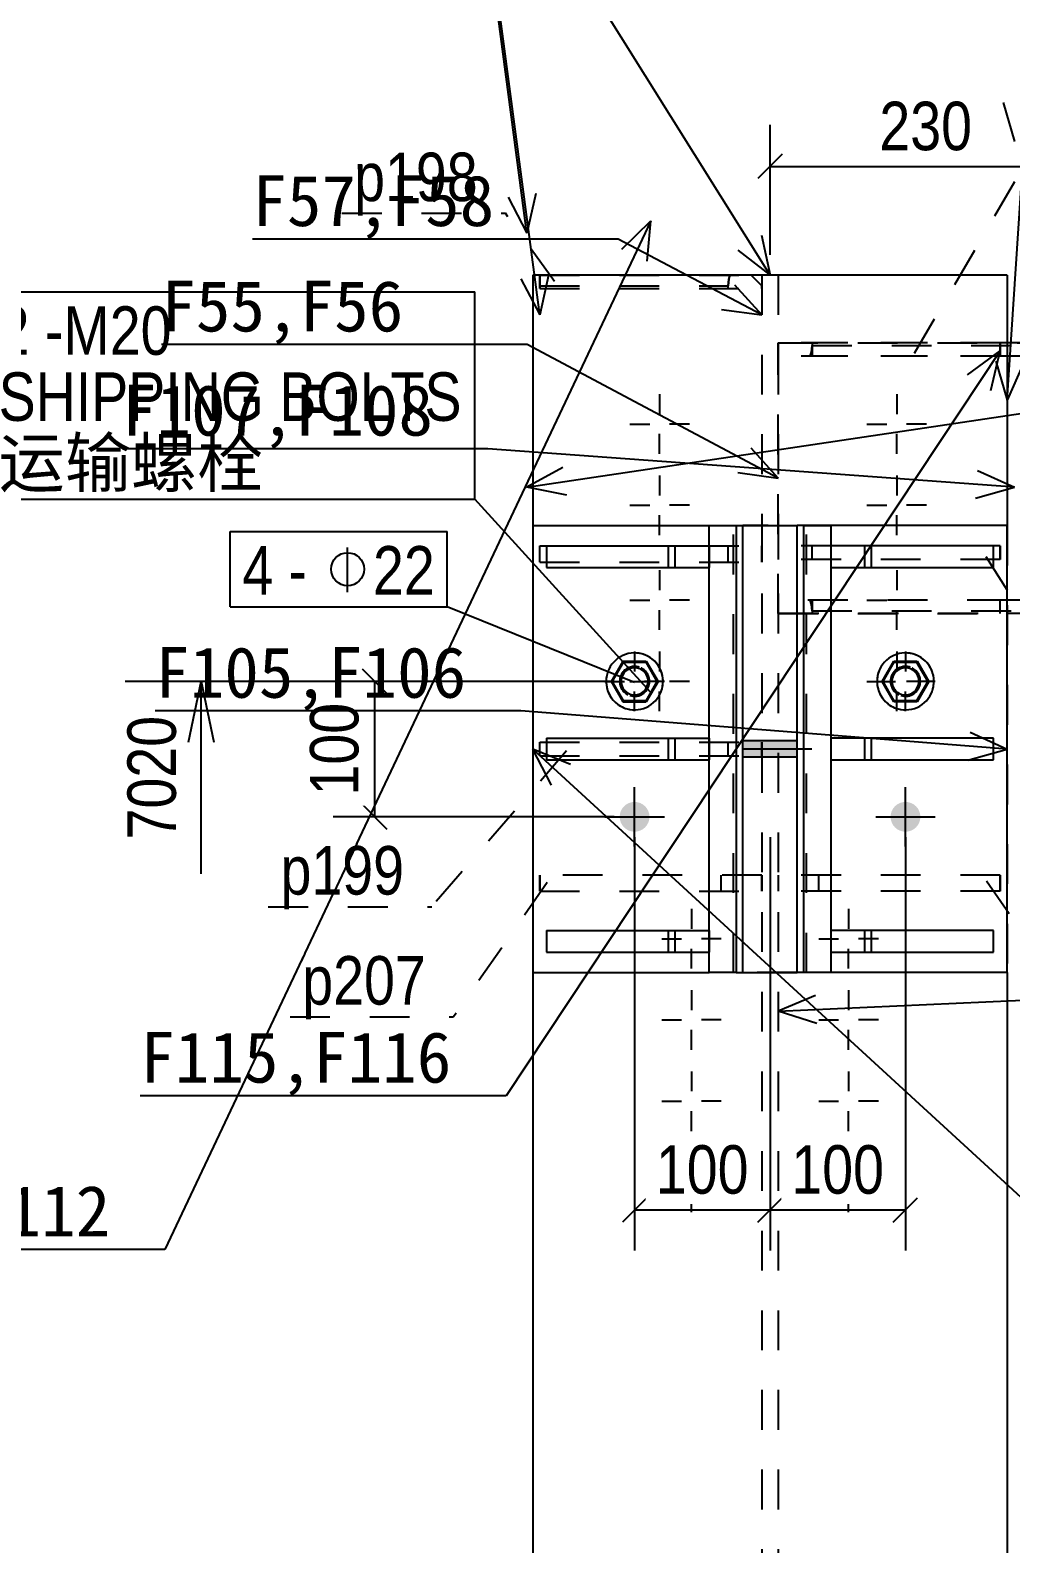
# Model space of a CAD drawing. Header units: millimetres. Extents: x -256 to 585, y -266 to 464.
# Drawn here: x -197.4 to -149.2, y 174.5 to 249 of the extents above; entities that cross this region are included whole.
import ezdxf

# ---------------------------------------------------------------- set-up
doc = ezdxf.new("R2010")
doc.units = ezdxf.units.MM
doc.linetypes.add('DXK_LINE_DOT2', pattern=[3.9198, 1.9599, -1.9599])
doc.layers.add('WELD_LABELS', color=5, linetype='Continuous')
doc.styles.add('Arial Narrow', font='ARIALN.TTF', dxfattribs={"height": 0.2})

# ---------------------------------------------------------------- blocks, each defined once
blk = doc.blocks.new('Part-252070812-4997 - 4836')
at = {"color": 7, "linetype": 'DXK_LINE_DOT2'}
for p, q in [((-149.371, 220.933), (-160.637, 220.933)), ((-160.637, 220.267), (-160.637, 220.933)), ((-160.637, 220.933), (-160.637, 220.267)), ((-159.003, 220.724), (-159.066, 220.933)), ((-158.97, 220.399), (-159.003, 220.724)), ((-158.97, 220.933), (-158.97, 220.267)), ((-149.704, 220.267), (-149.704, 220.933)), ((-149.704, 220.267), (-149.704, 220.933)), ((-160.637, 220.267), (-149.371, 220.267)), ((-158.97, 220.399), (-139.037, 220.4))]:
    blk.add_line(p, q, dxfattribs=at)
at = {"color": 2, "linetype": 'Continuous'}
for p, q in [((-139.037, 220.933), (-149.371, 220.933)), ((-148.037, 220.267), (-148.037, 220.933)), ((-139.037, 220.267), (-139.037, 220.933)), ((-139.037, 220.267), (-149.371, 220.267))]:
    blk.add_line(p, q, dxfattribs=at)
blk = doc.blocks.new('Bolt-252070812-4867 - 4836')
at = {"color": 3, "linetype": 'Continuous'}
for p, q in [((-157.17, 205.733), (-157.17, 204.756)), ((-158.637, 204.267), (-157.66, 204.267)), ((-155.704, 204.267), (-156.68, 204.267)), ((-157.17, 202.8), (-157.17, 203.777)), ((-157.17, 201.733), (-157.17, 200.756)), ((-158.637, 200.267), (-157.66, 200.267)), ((-157.17, 198.8), (-157.17, 199.777)), ((-155.704, 200.267), (-156.68, 200.267)), ((-157.17, 197.733), (-157.17, 196.756)), ((-158.637, 196.267), (-157.66, 196.267)), ((-155.704, 196.267), (-156.68, 196.267)), ((-157.17, 194.8), (-157.17, 195.777)), ((-157.17, 193.733), (-157.17, 192.756)), ((-158.637, 192.267), (-157.66, 192.267)), ((-155.704, 192.267), (-156.68, 192.267)), ((-157.17, 190.8), (-157.17, 191.777))]:
    blk.add_line(p, q, dxfattribs=at)
blk = doc.blocks.new('Bolt-252070812-4872 - 4836')
at = {"color": 3, "linetype": 'Continuous'}
for p, q in [((-164.904, 205.733), (-164.904, 204.756)), ((-166.37, 204.267), (-165.394, 204.267)), ((-163.437, 204.267), (-164.414, 204.267)), ((-164.904, 202.8), (-164.904, 203.777)), ((-164.904, 201.733), (-164.904, 200.756)), ((-166.37, 200.267), (-165.394, 200.267)), ((-164.904, 198.8), (-164.904, 199.777)), ((-163.437, 200.267), (-164.414, 200.267)), ((-164.904, 197.733), (-164.904, 196.756)), ((-166.37, 196.267), (-165.394, 196.267)), ((-163.437, 196.267), (-164.414, 196.267)), ((-164.904, 194.8), (-164.904, 195.777)), ((-164.904, 193.733), (-164.904, 192.756)), ((-166.37, 192.267), (-165.394, 192.267)), ((-163.437, 192.267), (-164.414, 192.267)), ((-164.904, 190.8), (-164.904, 191.777))]:
    blk.add_line(p, q, dxfattribs=at)
blk = doc.blocks.new('Bolt-252070812-5010 - 4836')
at = {"linetype": 'Continuous'}
blk.add_hatch(color=3, dxfattribs=at).paths.add_polyline_path([(-162.371, 214), (-162.371, 213.2), (-159.704, 213.2), (-159.704, 214)])
at = {"color": 3, "linetype": 'Continuous'}
for p, q in [((-159.704, 214), (-162.371, 214)), ((-158.987, 213.6), (-162.371, 213.6)), ((-159.704, 213.2), (-162.371, 213.2))]:
    blk.add_line(p, q, dxfattribs=at)
blk = doc.blocks.new('Bolt-252070812-4897 - 4836')
at = {"color": 3, "linetype": 'Continuous'}
for p, q in [((-166.471, 231.067), (-166.471, 230.09)), ((-167.937, 229.6), (-166.96, 229.6)), ((-165.004, 229.6), (-165.981, 229.6)), ((-166.471, 228.133), (-166.471, 229.11)), ((-166.471, 227.067), (-166.471, 226.09)), ((-167.937, 225.6), (-166.96, 225.6)), ((-166.471, 224.133), (-166.471, 225.11)), ((-165.004, 225.6), (-165.981, 225.6)), ((-166.471, 222.4), (-166.471, 221.423)), ((-167.937, 220.933), (-166.96, 220.933)), ((-165.004, 220.933), (-165.981, 220.933)), ((-166.471, 219.467), (-166.471, 220.443)), ((-166.471, 218.4), (-166.471, 217.423)), ((-167.937, 216.933), (-166.96, 216.933)), ((-165.004, 216.933), (-165.981, 216.933)), ((-166.471, 215.467), (-166.471, 216.443))]:
    blk.add_line(p, q, dxfattribs=at)
blk = doc.blocks.new('Bolt-252070812-4902 - 4836')
at = {"color": 3, "linetype": 'Continuous'}
for p, q in [((-154.804, 231.067), (-154.804, 230.09)), ((-156.27, 229.6), (-155.294, 229.6)), ((-153.337, 229.6), (-154.314, 229.6)), ((-154.804, 228.133), (-154.804, 229.11)), ((-154.804, 227.067), (-154.804, 226.09)), ((-156.27, 225.6), (-155.294, 225.6)), ((-154.804, 224.133), (-154.804, 225.11)), ((-153.337, 225.6), (-154.314, 225.6)), ((-154.804, 222.4), (-154.804, 221.423)), ((-156.27, 220.933), (-155.294, 220.933)), ((-153.337, 220.933), (-154.314, 220.933)), ((-154.804, 219.467), (-154.804, 220.443)), ((-154.804, 218.4), (-154.804, 217.423)), ((-156.27, 216.933), (-155.294, 216.933)), ((-153.337, 216.933), (-154.314, 216.933)), ((-154.804, 215.467), (-154.804, 216.443))]:
    blk.add_line(p, q, dxfattribs=at)
blk = doc.blocks.new('Part-252070812-4907 - 4836')
at = {"color": 7, "linetype": 'DXK_LINE_DOT2'}
for p, q in [((-149.704, 207.4), (-160.637, 207.4)), ((-160.637, 207.4), (-160.637, 206.6)), ((-160.637, 207.4), (-160.637, 206.6)), ((-158.637, 206.6), (-158.637, 207.4)), ((-158.637, 206.6), (-158.637, 207.4)), ((-149.704, 207.4), (-149.704, 206.6)), ((-149.704, 206.6), (-149.704, 207.4)), ((-149.704, 206.6), (-160.637, 206.6))]:
    blk.add_line(p, q, dxfattribs=at)
blk = doc.blocks.new('Part-252070812-4912 - 4836')
at = {"color": 7, "linetype": 'DXK_LINE_DOT2'}
for p, q in [((-172.371, 213.267), (-172.371, 213.933)), ((-172.371, 213.933), (-161.438, 213.933)), ((-172.371, 213.267), (-172.371, 213.933)), ((-163.104, 213.267), (-163.104, 213.933)), ((-163.104, 213.267), (-163.104, 213.933)), ((-161.438, 213.267), (-161.438, 213.933)), ((-161.438, 213.933), (-161.438, 213.267)), ((-172.371, 213.267), (-161.438, 213.267))]:
    blk.add_line(p, q, dxfattribs=at)
blk = doc.blocks.new('Part-252070812-4987 - 4836')
at = {"color": 7, "linetype": 'DXK_LINE_DOT2'}
for p, q in [((-172.371, 206.6), (-172.371, 207.4)), ((-161.437, 207.4), (-172.371, 207.4)), ((-172.371, 207.4), (-172.371, 206.6)), ((-163.438, 206.6), (-163.438, 207.4)), ((-163.437, 206.6), (-163.437, 207.4)), ((-161.438, 207.4), (-161.438, 206.6)), ((-161.437, 206.6), (-161.437, 207.4)), ((-172.371, 206.6), (-161.437, 206.6))]:
    blk.add_line(p, q, dxfattribs=at)
blk = doc.blocks.new('Part-252070812-4992 - 4836')
at = {"color": 7, "linetype": 'DXK_LINE_DOT2'}
for p, q in [((-172.371, 236.267), (-172.371, 236.933)), ((-172.371, 236.933), (-172.371, 236.933)), ((-172.371, 236.933), (-172.371, 236.267)), ((-172.371, 236.933), (-161.971, 236.933)), ((-163.072, 236.725), (-163.009, 236.933)), ((-163.009, 236.933), (-163.072, 236.725)), ((-161.971, 236.933), (-161.438, 236.4)), ((-172.371, 236.4), (-163.104, 236.4)), ((-172.371, 236.267), (-161.438, 236.267)), ((-163.104, 236.4), (-163.072, 236.725)), ((-163.072, 236.725), (-163.104, 236.4)), ((-163.104, 236.267), (-163.104, 236.4)), ((-163.104, 236.267), (-163.104, 236.4)), ((-161.438, 236.4), (-161.763, 236.725)), ((-161.438, 236.267), (-161.438, 236.4)), ((-161.438, 236.4), (-161.438, 236.4)), ((-161.438, 236.4), (-161.438, 236.267))]:
    blk.add_line(p, q, dxfattribs=at)
blk = doc.blocks.new('Part-252070812-5002 - 4836')
at = {"color": 7, "linetype": 'DXK_LINE_DOT2'}
for p, q in [((-149.704, 223.6), (-160.637, 223.6)), ((-160.637, 223.6), (-160.637, 222.933)), ((-160.637, 223.6), (-160.637, 222.933)), ((-158.97, 222.933), (-158.97, 223.6)), ((-158.97, 222.933), (-158.97, 223.6)), ((-149.704, 223.6), (-149.704, 222.933)), ((-149.704, 222.933), (-149.704, 223.6)), ((-149.704, 222.933), (-160.637, 222.933))]:
    blk.add_line(p, q, dxfattribs=at)
blk = doc.blocks.new('Part-252070812-5007 - 4836')
at = {"color": 7, "linetype": 'DXK_LINE_DOT2'}
for p, q in [((-160.637, 233.6), (-139.037, 233.6)), ((-160.637, 220.267), (-160.637, 233.6)), ((-139.037, 233.6), (-139.037, 232.933)), ((-139.037, 220.933), (-139.037, 220.267)), ((-139.037, 220.267), (-160.637, 220.267))]:
    blk.add_line(p, q, dxfattribs=at)
at = {"color": 2, "linetype": 'Continuous'}
blk.add_line((-139.037, 232.933), (-139.037, 220.933), dxfattribs=at)
blk = doc.blocks.new('Part-252070812-5017 - 4836')
at = {"color": 2, "linetype": 'Continuous'}
for p, q in [((-172.704, 224.6), (-172.704, 202.6)), ((-172.704, 224.6), (-164.037, 224.6)), ((-162.704, 224.6), (-162.371, 224.6)), ((-159.371, 224.6), (-159.704, 224.6)), ((-149.371, 224.6), (-158.037, 224.6)), ((-149.37, 202.6), (-149.371, 224.6)), ((-172.704, 202.6), (-164.037, 202.6)), ((-162.704, 202.6), (-162.371, 202.6)), ((-159.371, 202.6), (-159.704, 202.6)), ((-149.37, 202.6), (-158.037, 202.6))]:
    blk.add_line(p, q, dxfattribs=at)
at = {"color": 7, "linetype": 'DXK_LINE_DOT2'}
for p, q in [((-164.037, 224.6), (-162.704, 224.6)), ((-149.371, 224.6), (-162.371, 224.6)), ((-162.371, 224.6), (-159.704, 224.6)), ((-158.037, 224.6), (-159.371, 224.6)), ((-162.704, 202.6), (-164.037, 202.6)), ((-159.704, 202.6), (-162.371, 202.6)), ((-149.37, 202.6), (-159.371, 202.6)), ((-158.037, 202.6), (-159.371, 202.6))]:
    blk.add_line(p, q, dxfattribs=at)
blk = doc.blocks.new('Part-252070812-5008 - 4836')
at = {"color": 2, "linetype": 'Continuous'}
for p, q in [((-172.038, 214.133), (-164.037, 214.133)), ((-172.038, 214.133), (-172.038, 213.067)), ((-165.704, 213.067), (-165.704, 214.133)), ((-164.037, 214.133), (-164.037, 213.067)), ((-172.038, 213.067), (-164.037, 213.067))]:
    blk.add_line(p, q, dxfattribs=at)
at = {"color": 7, "linetype": 'DXK_LINE_DOT2'}
blk.add_line((-166.037, 213.067), (-166.037, 214.133), dxfattribs=at)
blk = doc.blocks.new('Part-252070812-5009 - 4836')
at = {"color": 2, "linetype": 'Continuous'}
for p, q in [((-150.037, 214.133), (-158.037, 214.133)), ((-158.037, 214.133), (-158.037, 213.067)), ((-156.371, 213.067), (-156.371, 214.133)), ((-150.037, 213.067), (-150.037, 214.133)), ((-158.037, 213.067), (-150.037, 213.067))]:
    blk.add_line(p, q, dxfattribs=at)
at = {"color": 7, "linetype": 'DXK_LINE_DOT2'}
blk.add_line((-156.037, 213.067), (-156.037, 214.133), dxfattribs=at)
blk = doc.blocks.new('Part-252070812-5018 - 4836')
at = {"color": 2, "linetype": 'Continuous'}
for p, q in [((-162.371, 202.6), (-162.371, 224.6)), ((-162.371, 224.6), (-159.704, 224.6)), ((-159.704, 202.6), (-159.704, 224.6)), ((-162.371, 202.6), (-159.704, 202.6))]:
    blk.add_line(p, q, dxfattribs=at)
blk = doc.blocks.new('Part-252070812-5019 - 4836')
at = {"color": 2, "linetype": 'Continuous'}
for p, q in [((-164.037, 202.6), (-164.037, 224.6)), ((-164.037, 224.6), (-162.704, 224.6)), ((-162.704, 224.6), (-162.704, 202.6)), ((-162.704, 202.6), (-164.037, 202.6))]:
    blk.add_line(p, q, dxfattribs=at)
at = {"color": 7, "linetype": 'DXK_LINE_DOT2'}
blk.add_line((-162.837, 202.6), (-162.837, 224.6), dxfattribs=at)
blk = doc.blocks.new('Part-252070812-5020 - 4836')
at = {"color": 2, "linetype": 'Continuous'}
for p, q in [((-159.371, 224.6), (-158.037, 224.6)), ((-159.371, 202.6), (-159.371, 224.6)), ((-158.037, 224.6), (-158.037, 202.6)), ((-158.037, 202.6), (-159.371, 202.6))]:
    blk.add_line(p, q, dxfattribs=at)
at = {"color": 7, "linetype": 'DXK_LINE_DOT2'}
blk.add_line((-159.237, 202.6), (-159.237, 224.6), dxfattribs=at)
blk = doc.blocks.new('Part-252070812-5021 - 4836')
at = {"color": 2, "linetype": 'Continuous'}
for p, q in [((-150.037, 223.6), (-158.037, 223.6)), ((-158.037, 223.6), (-158.037, 222.533)), ((-156.371, 222.533), (-156.371, 223.6)), ((-150.037, 222.533), (-150.037, 223.6)), ((-158.037, 222.533), (-150.037, 222.533))]:
    blk.add_line(p, q, dxfattribs=at)
at = {"color": 7, "linetype": 'DXK_LINE_DOT2'}
blk.add_line((-156.037, 222.533), (-156.037, 223.6), dxfattribs=at)
blk = doc.blocks.new('Part-252070812-5022 - 4836')
at = {"color": 2, "linetype": 'Continuous'}
for p, q in [((-172.038, 223.6), (-164.037, 223.6)), ((-172.038, 223.6), (-172.038, 222.533)), ((-165.704, 222.533), (-165.704, 223.6)), ((-164.037, 223.6), (-164.037, 222.533)), ((-172.038, 222.533), (-164.037, 222.533))]:
    blk.add_line(p, q, dxfattribs=at)
at = {"color": 7, "linetype": 'DXK_LINE_DOT2'}
blk.add_line((-166.037, 222.533), (-166.037, 223.6), dxfattribs=at)
blk = doc.blocks.new('Part-252070812-5023 - 4836')
at = {"color": 2, "linetype": 'Continuous'}
for p, q in [((-150.037, 204.667), (-158.037, 204.667)), ((-158.037, 204.667), (-158.037, 203.6)), ((-156.371, 203.6), (-156.371, 204.667)), ((-150.037, 203.6), (-150.037, 204.667)), ((-158.037, 203.6), (-150.037, 203.6))]:
    blk.add_line(p, q, dxfattribs=at)
at = {"color": 7, "linetype": 'DXK_LINE_DOT2'}
blk.add_line((-156.037, 203.6), (-156.037, 204.667), dxfattribs=at)
blk = doc.blocks.new('Part-252070812-5024 - 4836')
at = {"color": 2, "linetype": 'Continuous'}
for p, q in [((-172.038, 204.667), (-164.037, 204.667)), ((-172.038, 204.667), (-172.038, 203.6)), ((-165.704, 203.6), (-165.704, 204.667)), ((-164.037, 204.667), (-164.037, 203.6)), ((-172.038, 203.6), (-164.037, 203.6))]:
    blk.add_line(p, q, dxfattribs=at)
at = {"color": 7, "linetype": 'DXK_LINE_DOT2'}
blk.add_line((-166.037, 203.6), (-166.037, 204.667), dxfattribs=at)
blk = doc.blocks.new('Part-252070812-5025 - 4836')
at = {"color": 7, "linetype": 'DXK_LINE_DOT2'}
for p, q in [((-149.704, 233.6), (-160.637, 233.6)), ((-160.637, 233.6), (-160.637, 232.933)), ((-160.637, 232.933), (-160.637, 233.6)), ((-158.97, 233.467), (-159.003, 233.141)), ((-158.97, 233.6), (-158.97, 232.933)), ((-158.97, 233.467), (-149.704, 233.467)), ((-149.704, 233.6), (-149.704, 233.467)), ((-149.704, 232.933), (-149.704, 233.6)), ((-149.704, 233.467), (-149.704, 232.933)), ((-149.704, 232.933), (-160.637, 232.933)), ((-159.003, 233.141), (-159.066, 232.933))]:
    blk.add_line(p, q, dxfattribs=at)
blk = doc.blocks.new('Part-252070812-5026 - 4836')
at = {"color": 7, "linetype": 'DXK_LINE_DOT2'}
for p, q in [((-172.371, 222.8), (-172.371, 223.6)), ((-172.371, 223.6), (-161.438, 223.6)), ((-172.371, 222.8), (-172.371, 223.6)), ((-163.104, 222.8), (-163.104, 223.6)), ((-163.104, 222.8), (-163.104, 223.6)), ((-161.438, 222.8), (-161.438, 223.6)), ((-161.438, 223.6), (-161.438, 222.8)), ((-172.371, 222.8), (-161.438, 222.8))]:
    blk.add_line(p, q, dxfattribs=at)
blk = doc.blocks.new('Part-252070812-5027 - 4836')
at = {"color": 7, "linetype": 'DXK_LINE_DOT2'}
for p, q in [((-149.371, 233.6), (-160.637, 233.6)), ((-160.637, 233.6), (-160.637, 232.933)), ((-160.637, 232.933), (-160.637, 233.6)), ((-159.003, 233.141), (-158.97, 233.467)), ((-158.97, 233.6), (-158.97, 232.933)), ((-158.97, 233.467), (-139.037, 233.467)), ((-149.704, 232.933), (-149.704, 233.6)), ((-149.704, 232.933), (-149.704, 233.6)), ((-149.371, 232.933), (-160.637, 232.933)), ((-159.066, 232.933), (-159.003, 233.141))]:
    blk.add_line(p, q, dxfattribs=at)
at = {"color": 2, "linetype": 'Continuous'}
for p, q in [((-139.037, 233.6), (-149.371, 233.6)), ((-148.037, 232.933), (-148.037, 233.6)), ((-139.037, 232.933), (-139.037, 233.6)), ((-139.037, 232.933), (-149.371, 232.933))]:
    blk.add_line(p, q, dxfattribs=at)
blk = doc.blocks.new('Part-252070812-5032 - 4836')
at = {"color": 2, "linetype": 'Continuous'}
for p, q in [((-149.371, 236.933), (-172.704, 236.933)), ((-172.704, 236.933), (-172.704, 224.6)), ((-149.371, 236.933), (-149.371, 224.6)), ((-172.704, 202.6), (-172.704, 164.467)), ((-149.371, 202.6), (-149.371, 164.467))]:
    blk.add_line(p, q, dxfattribs=at)
at = {"color": 7, "linetype": 'DXK_LINE_DOT2'}
for p, q in [((-161.437, 236.933), (-161.437, 164.467)), ((-160.637, 236.933), (-160.637, 164.467)), ((-172.704, 224.6), (-172.704, 202.6)), ((-149.371, 224.6), (-149.371, 202.6))]:
    blk.add_line(p, q, dxfattribs=at)
blk = doc.blocks.new('Bolt-252070812-5052 - 4836')
at = {"linetype": 'Continuous'}
for points in [[(-168.437, 210.267, -1), (-166.971, 210.267, -1)], [(-155.104, 210.267, -1), (-153.637, 210.267, -1)]]:
    blk.add_hatch(color=3, dxfattribs=at).paths.add_polyline_path(points)
at = {"color": 3, "linetype": 'Continuous'}
for p, q in [((-167.704, 218.4), (-167.704, 217.423)), ((-154.371, 218.4), (-154.371, 217.423)), ((-169.171, 216.933), (-168.194, 216.933)), ((-166.237, 216.933), (-167.214, 216.933)), ((-155.837, 216.933), (-154.861, 216.933)), ((-152.904, 216.933), (-153.881, 216.933)), ((-167.704, 215.467), (-167.704, 216.443)), ((-154.371, 215.467), (-154.371, 216.443)), ((-167.704, 208.8), (-167.704, 211.733)), ((-154.371, 208.8), (-154.371, 211.733)), ((-169.171, 210.267), (-166.237, 210.267)), ((-155.837, 210.267), (-152.904, 210.267))]:
    blk.add_line(p, q, dxfattribs=at)
blk = doc.blocks.new('Bolt-252070812-5149 - 4836')
at = {"color": 3, "linetype": 'Continuous'}
for p, q in [((-168.281, 217.933), (-168.859, 216.933)), ((-168.281, 217.933), (-167.127, 217.933)), ((-167.127, 217.933), (-166.549, 216.933)), ((-155.525, 216.933), (-154.948, 217.933)), ((-154.948, 217.933), (-153.793, 217.933)), ((-153.793, 217.933), (-153.216, 216.933)), ((-168.859, 216.933), (-168.281, 215.933)), ((-166.549, 216.933), (-167.127, 215.933)), ((-154.948, 215.933), (-155.525, 216.933)), ((-153.216, 216.933), (-153.793, 215.933)), ((-168.281, 215.933), (-167.127, 215.933)), ((-153.793, 215.933), (-154.948, 215.933))]:
    blk.add_line(p, q, dxfattribs=at)
at = {"color": 3, "linetype": 'DXK_LINE_DOT2'}
for p, q in [((-168.804, 216.933), (-168.254, 217.886)), ((-168.254, 217.886), (-167.154, 217.886)), ((-167.154, 217.886), (-166.604, 216.933)), ((-155.471, 216.933), (-154.921, 217.886)), ((-154.921, 217.886), (-153.821, 217.886)), ((-153.821, 217.886), (-153.271, 216.933)), ((-168.254, 215.981), (-168.804, 216.933)), ((-166.604, 216.933), (-167.154, 215.981)), ((-154.921, 215.981), (-155.471, 216.933)), ((-153.271, 216.933), (-153.821, 215.981)), ((-167.154, 215.981), (-168.254, 215.981)), ((-153.821, 215.981), (-154.921, 215.981))]:
    blk.add_line(p, q, dxfattribs=at)
at = {"color": 3, "linetype": 'Continuous'}
for centre, radius, start, end in [((-167.704, 216.933), 1.4, 30.00003, 210.00003), ((-154.371, 216.933), 1.4, 30.00003, 210.00003), ((-167.704, 216.933), 1.4, 210.00003, 30.00003), ((-167.704, 216.933), 0.667, 30.00003, 210.00003), ((-154.371, 216.933), 1.4, 210.00003, 30.00003), ((-154.371, 216.933), 0.667, 30.00003, 210.00003), ((-167.704, 216.933), 0.667, 210.00003, 30.00003), ((-154.371, 216.933), 0.667, 210.00003, 30.00003)]:
    blk.add_arc(centre, radius, start, end, dxfattribs=at)
at = {"color": 3, "linetype": 'DXK_LINE_DOT2'}
for centre, radius, start, end in [((-167.704, 216.933), 1.4, 0.00003, 180.00003), ((-154.371, 216.933), 1.4, 0.00003, 180.00003), ((-167.704, 216.933), 0.733, 72.00003, 252.00003), ((-167.704, 216.933), 0.733, 90.00003, 270.00003), ((-167.704, 216.933), 0.733, 72.00003, 252.00003), ((-167.704, 216.933), 0.733, 90.00003, 270.00003), ((-167.704, 216.933), 0.667, 0.00003, 180.00003), ((-167.704, 216.933), 0.733, 252.00003, 72.00003), ((-167.704, 216.933), 0.733, 252.00003, 72.00003), ((-167.704, 216.933), 0.733, 270.00003, 90.00003), ((-167.704, 216.933), 0.733, 270.00003, 90.00003), ((-154.371, 216.933), 0.733, 72.00003, 252.00003), ((-154.371, 216.933), 0.733, 90.00003, 270.00003), ((-154.371, 216.933), 0.733, 72.00003, 252.00003), ((-154.371, 216.933), 0.733, 90.00003, 270.00003), ((-154.371, 216.933), 0.667, 0.00003, 180.00003), ((-154.371, 216.933), 0.733, 252.00003, 72.00003), ((-154.371, 216.933), 0.733, 252.00003, 72.00003), ((-154.371, 216.933), 0.733, 270.00003, 90.00003), ((-154.371, 216.933), 0.733, 270.00003, 90.00003), ((-167.704, 216.933), 1.4, 180.00003, 0.00003), ((-167.704, 216.933), 0.667, 180.00003, 0.00003), ((-154.371, 216.933), 1.4, 180.00003, 0.00003), ((-154.371, 216.933), 0.667, 180.00003, 0.00003)]:
    blk.add_arc(centre, radius, start, end, dxfattribs=at)
blk = doc.blocks.new('StraightDimension-252070812-5339 - 4836')
at = {"color": 7, "linetype": 'Continuous'}
for p, q in [((-168.704, 216.933), (-192.78, 216.933)), ((-189.655, 213.933), (-189.03, 216.933)), ((-189.03, 216.933), (-188.405, 213.933)), ((-189.03, 207.465), (-189.03, 216.933))]:
    blk.add_line(p, q, dxfattribs=at)
at = {"color": 0}
blk.add_wipeout([(-189.78, 215.746), (-193.28, 215.746), (-193.28, 208.652), (-189.78, 208.652)], dxfattribs=at)
at = {"color": 4, "style": 'Arial Narrow'}
blk.add_text('7020', height=2.3861, rotation=90.00021, dxfattribs=at).set_placement((-190.28, 209.152))
blk = doc.blocks.new('StraightDimension-252070812-5356 - 4836')
at = {"color": 7, "linetype": 'Continuous'}
for p, q in [((-179.894, 216.333), (-181.094, 217.533)), ((-168.704, 216.933), (-182.544, 216.933)), ((-180.494, 210.267), (-180.494, 216.933)), ((-181.094, 210.867), (-179.894, 209.667)), ((-168.704, 210.267), (-182.544, 210.267))]:
    blk.add_line(p, q, dxfattribs=at)
at = {"color": 0}
blk.add_wipeout([(-180.794, 216.385), (-184.294, 216.385), (-184.294, 210.815), (-180.794, 210.815)], dxfattribs=at)
at = {"color": 4, "style": 'Arial Narrow'}
blk.add_text('100', height=2.3861, rotation=90.00021, dxfattribs=at).set_placement((-181.294, 211.315))
blk = doc.blocks.new('StraightDimension-252070812-5379 - 4836')
at = {"color": 7, "linetype": 'Continuous'}
for p, q in [((-167.704, 209.267), (-167.704, 188.917)), ((-161.037, 209.267), (-161.037, 188.917)), ((-167.104, 191.517), (-168.304, 190.317)), ((-161.637, 190.317), (-160.437, 191.517)), ((-167.704, 190.917), (-161.037, 190.917))]:
    blk.add_line(p, q, dxfattribs=at)
at = {"color": 0}
blk.add_wipeout([(-161.586, 191.217), (-161.586, 194.717), (-167.156, 194.717), (-167.156, 191.217)], dxfattribs=at)
at = {"color": 4, "style": 'Arial Narrow'}
blk.add_text('100', height=2.3861, dxfattribs=at).set_placement((-166.656, 191.717))
blk = doc.blocks.new('StraightDimension-252070812-5389 - 4836')
at = {"color": 7, "linetype": 'Continuous'}
for p, q in [((-161.037, 209.267), (-161.037, 188.917)), ((-154.371, 209.267), (-154.371, 188.917)), ((-160.437, 191.517), (-161.637, 190.317)), ((-154.971, 190.317), (-153.771, 191.517)), ((-161.037, 190.917), (-154.371, 190.917))]:
    blk.add_line(p, q, dxfattribs=at)
at = {"color": 0}
blk.add_wipeout([(-154.919, 191.217), (-154.919, 194.717), (-160.489, 194.717), (-160.489, 191.217)], dxfattribs=at)
at = {"color": 4, "style": 'Arial Narrow'}
blk.add_text('100', height=2.3861, dxfattribs=at).set_placement((-159.989, 191.717))
blk = doc.blocks.new('StraightDimension-252070812-47966 - 4836')
at = {"color": 7, "linetype": 'Continuous'}
for p, q in [((-161.037, 237.933), (-161.037, 244.328)), ((-145.704, 232.267), (-145.704, 244.328)), ((-160.437, 242.878), (-161.637, 241.678)), ((-146.304, 241.678), (-145.104, 242.878)), ((-161.037, 242.278), (-145.704, 242.278))]:
    blk.add_line(p, q, dxfattribs=at)
at = {"color": 0}
blk.add_wipeout([(-150.585, 242.578), (-150.585, 246.078), (-156.156, 246.078), (-156.156, 242.578)], dxfattribs=at)
at = {"color": 4, "style": 'Arial Narrow'}
blk.add_text('230', height=2.3861, dxfattribs=at).set_placement((-155.656, 243.078))
blk = doc.blocks.new('Mark-252070812-4998 - 4836')
at = {"color": 7, "linetype": 'DXK_LINE_DOT2'}
for p, q in [((-150.41, 223.078), (-141.023, 208.263)), ((-141.023, 208.263), (-132.979, 208.263))]:
    blk.add_line(p, q, dxfattribs=at)
at = {"color": 0}
blk.add_wipeout([(-134.329, 208.863), (-134.329, 211.363), (-140.423, 211.363), (-140.423, 208.863)], dxfattribs=at)
blk.add_wipeout([(-134.329, 208.863), (-134.329, 211.363), (-140.423, 211.363), (-140.423, 208.863)], dxfattribs=at)
at = {"color": 3, "style": 'Arial Narrow'}
blk.add_text('p196', height=2.3861, dxfattribs=at).set_placement((-140.423, 208.863))
blk = doc.blocks.new('Mark-252070812-4908 - 4836')
at = {"color": 7, "linetype": 'DXK_LINE_DOT2'}
for p in [(-171.054, 213.507), (-185.73, 205.84)]:
    blk.add_line(p, (-177.687, 205.84), dxfattribs=at)
at = {"color": 0}
blk.add_wipeout([(-179.037, 206.44), (-179.037, 208.94), (-185.13, 208.94), (-185.13, 206.44)], dxfattribs=at)
blk.add_wipeout([(-179.037, 206.44), (-179.037, 208.94), (-185.13, 208.94), (-185.13, 206.44)], dxfattribs=at)
at = {"color": 3, "style": 'Arial Narrow'}
blk.add_text('p199', height=2.3861, dxfattribs=at).set_placement((-185.13, 206.44))
blk = doc.blocks.new('Mark-252070812-4903 - 4836')
at = {"color": 7, "linetype": 'DXK_LINE_DOT2'}
for p, q in [((-150.377, 207.123), (-145.76, 200.394)), ((-145.76, 200.394), (-137.716, 200.394))]:
    blk.add_line(p, q, dxfattribs=at)
at = {"color": 0}
blk.add_wipeout([(-139.066, 200.994), (-139.066, 203.494), (-145.16, 203.494), (-145.16, 200.994)], dxfattribs=at)
blk.add_wipeout([(-139.066, 200.994), (-139.066, 203.494), (-145.16, 203.494), (-145.16, 200.994)], dxfattribs=at)
at = {"color": 3, "style": 'Arial Narrow'}
blk.add_text('p207', height=2.3861, dxfattribs=at).set_placement((-145.16, 200.994))
blk = doc.blocks.new('Mark-252070812-4983 - 4836')
at = {"color": 7, "linetype": 'DXK_LINE_DOT2'}
for p in [(-172.002, 207.039), (-184.661, 200.424)]:
    blk.add_line(p, (-176.618, 200.424), dxfattribs=at)
at = {"color": 0}
blk.add_wipeout([(-177.968, 201.024), (-177.968, 203.524), (-184.061, 203.524), (-184.061, 201.024)], dxfattribs=at)
blk.add_wipeout([(-177.968, 201.024), (-177.968, 203.524), (-184.061, 203.524), (-184.061, 201.024)], dxfattribs=at)
at = {"color": 3, "style": 'Arial Narrow'}
blk.add_text('p207', height=2.3861, dxfattribs=at).set_placement((-184.061, 201.024))
blk = doc.blocks.new('Mark-252070812-4988 - 4836')
at = {"color": 7, "linetype": 'DXK_LINE_DOT2'}
for p in [(-182.108, 239.972), (-171.648, 236.622)]:
    blk.add_line(p, (-174.064, 239.972), dxfattribs=at)
at = {"color": 0}
blk.add_wipeout([(-175.414, 240.572), (-175.414, 243.072), (-181.508, 243.072), (-181.508, 240.572)], dxfattribs=at)
blk.add_wipeout([(-175.414, 240.572), (-175.414, 243.072), (-181.508, 243.072), (-181.508, 240.572)], dxfattribs=at)
at = {"color": 3, "style": 'Arial Narrow'}
blk.add_text('p198', height=2.3861, dxfattribs=at).set_placement((-181.508, 240.572))
blk = doc.blocks.new('Mark-252070812-5048 - 4836')
at = {"color": 7, "linetype": 'Continuous'}
for p, q in [((-187.612, 224.305), (-176.931, 224.305)), ((-187.612, 220.605), (-187.612, 224.305)), ((-176.931, 220.605), (-176.931, 224.305)), ((-187.612, 220.605), (-176.931, 220.605)), ((-167.704, 216.884), (-176.931, 220.605))]:
    blk.add_line(p, q, dxfattribs=at)
at = {"color": 0}
for points in [[(-185.489, 221.205), (-185.489, 223.705), (-187.012, 223.705), (-187.012, 221.205)], [(-183.828, 221.205), (-183.828, 223.705), (-184.739, 223.705), (-184.739, 221.205)], [(-180.578, 221.205), (-180.578, 223.705), (-183.078, 223.705), (-183.078, 221.205)]]:
    blk.add_wipeout(points, dxfattribs=at)
at = {"color": 3, "linetype": 'Continuous'}
blk.add_line((-181.828, 221.33), (-181.828, 223.518), dxfattribs=at)
blk.add_circle((-181.828, 222.455), 0.812, dxfattribs=at)
at = {"color": 0}
for points in [[(-185.489, 221.205), (-185.489, 223.705), (-187.012, 223.705), (-187.012, 221.205)], [(-183.828, 221.205), (-183.828, 223.705), (-184.739, 223.705), (-184.739, 221.205)], [(-177.531, 221.205), (-177.531, 223.705), (-180.578, 223.705), (-180.578, 221.205)]]:
    blk.add_wipeout(points, dxfattribs=at)
at = {"color": 3, "style": 'Arial Narrow'}
for s, p in [('4', (-187.012, 221.205)), ('-', (-184.739, 221.205))]:
    blk.add_text(s, height=2.386, dxfattribs=at).set_placement(p)
at = {"color": 0}
blk.add_wipeout([(-177.531, 221.205), (-177.531, 223.705), (-180.578, 223.705), (-180.578, 221.205)], dxfattribs=at)
at = {"color": 3, "style": 'Arial Narrow'}
blk.add_text('22', height=2.3861, dxfattribs=at).set_placement((-180.578, 221.205))
blk = doc.blocks.new('Mark-252070812-5145 - 4836')
at = {"color": 7, "linetype": 'Continuous'}
for p, q in [((-199.603, 236.106), (-175.573, 236.106)), ((-199.603, 225.906), (-199.603, 236.106)), ((-175.573, 225.906), (-175.573, 236.106)), ((-199.603, 225.906), (-175.573, 225.906)), ((-166.915, 216.394), (-175.573, 225.906))]:
    blk.add_line(p, q, dxfattribs=at)
at = {"color": 0}
for points in [[(-197.479, 233.006), (-197.479, 235.506), (-199.003, 235.506), (-199.003, 233.006)], [(-195.819, 233.006), (-195.819, 235.506), (-196.729, 235.506), (-196.729, 233.006)], [(-176.173, 229.756), (-176.173, 232.256), (-199.003, 232.256), (-199.003, 229.756)], [(-185.643, 226.506), (-185.643, 229.006), (-199.003, 229.006), (-199.003, 226.506)]]:
    blk.add_wipeout(points, dxfattribs=at)
for points in [[(-197.479, 233.006), (-197.479, 235.506), (-199.003, 235.506), (-199.003, 233.006)], [(-195.819, 233.006), (-195.819, 235.506), (-196.729, 235.506), (-196.729, 233.006)], [(-176.173, 229.756), (-176.173, 232.256), (-199.003, 232.256), (-199.003, 229.756)], [(-185.643, 226.506), (-185.643, 229.006), (-199.003, 229.006), (-199.003, 226.506)]]:
    blk.add_wipeout(points, dxfattribs=at)
at = {"color": 3, "style": 'Arial Narrow'}
for s, height, p in [('2', 2.386, (-199.003, 233.006)), ('SHIPPING BOLTS', 2.38607, (-199.003, 229.756)), ('运输螺栓', 2.3861, (-199.003, 226.506))]:
    blk.add_text(s, height=height, dxfattribs=at).set_placement(p)
at = {"color": 0}
blk.add_wipeout([(-193.536, 233.006), (-193.536, 235.506), (-195.819, 235.506), (-195.819, 233.006)], dxfattribs=at)
blk.add_wipeout([(-193.536, 233.006), (-193.536, 235.506), (-195.819, 235.506), (-195.819, 233.006)], dxfattribs=at)
at = {"color": 3, "style": 'Arial Narrow'}
blk.add_text('-', height=2.386, dxfattribs=at).set_placement((-196.729, 233.006))
at = {"color": 0}
blk.add_wipeout([(-190.489, 233.006), (-190.489, 235.506), (-193.536, 235.506), (-193.536, 233.006)], dxfattribs=at)
blk.add_wipeout([(-190.489, 233.006), (-190.489, 235.506), (-193.536, 235.506), (-193.536, 233.006)], dxfattribs=at)
at = {"color": 3, "style": 'Arial Narrow'}
for s, height, p in [('20', 2.3861, (-193.536, 233.006)), ('M', 2.386, (-195.819, 233.006))]:
    blk.add_text(s, height=height, dxfattribs=at).set_placement(p)
blk = doc.blocks.new('Mark-252070812-48051 - 4836')
at = {"color": 7, "linetype": 'DXK_LINE_DOT2'}
for p, q in [((-153.925, 233.081), (-145.233, 247.959)), ((-145.233, 247.959), (-137.189, 247.959))]:
    blk.add_line(p, q, dxfattribs=at)
at = {"color": 0}
blk.add_wipeout([(-138.539, 248.559), (-138.539, 251.059), (-144.633, 251.059), (-144.633, 248.559)], dxfattribs=at)
blk.add_wipeout([(-138.539, 248.559), (-138.539, 251.059), (-144.633, 251.059), (-144.633, 248.559)], dxfattribs=at)
at = {"color": 3, "style": 'Arial Narrow'}
blk.add_text('p184', height=2.3861, dxfattribs=at).set_placement((-144.633, 248.559))

msp = doc.modelspace()

# ---------------------------------------------------------------- linework, layer by layer
at = {"layer": 'WELD_LABELS', "color": 5}
for p, q in [((-168.327, 238.199), (-166.904, 239.605)), ((-167.086, 237.613), (-166.904, 239.605)), ((-161.974, 228.421), (-160.637, 226.933)), ((-162.618, 227.21), (-160.637, 226.933)), ((-150.824, 227.32), (-149, 226.5)), ((-150.923, 225.952), (-149, 226.5)), ((-174.03, 196.536), (-192.03, 196.536)), ((-190.817, 188.967), (-208.817, 188.967))]:
    msp.add_line(p, q, dxfattribs=at)

# ---------------------------------------------------------------- block references
for name in ['Part-252070812-5032 - 4836', 'Part-252070812-4992 - 4836', 'Part-252070812-5007 - 4836', 'Part-252070812-5025 - 4836', 'Part-252070812-5027 - 4836', 'Bolt-252070812-4897 - 4836', 'Bolt-252070812-4902 - 4836', 'Part-252070812-5017 - 4836', 'Part-252070812-5019 - 4836', 'Part-252070812-5018 - 4836', 'Part-252070812-5020 - 4836', 'Part-252070812-5026 - 4836', 'Part-252070812-5022 - 4836', 'Part-252070812-5002 - 4836', 'Part-252070812-5021 - 4836', 'Part-252070812-4997 - 4836', 'Bolt-252070812-5149 - 4836', 'Bolt-252070812-5052 - 4836', 'Part-252070812-4912 - 4836', 'Part-252070812-5008 - 4836', 'Bolt-252070812-5010 - 4836', 'Part-252070812-5009 - 4836', 'Part-252070812-4987 - 4836', 'Part-252070812-4907 - 4836', 'Bolt-252070812-4872 - 4836', 'Bolt-252070812-4867 - 4836', 'Part-252070812-5024 - 4836', 'Part-252070812-5023 - 4836']:
    msp.add_blockref(name, (0, 0))

# ---------------------------------------------------------------- texts
at = {"layer": 'WELD_LABELS', "color": 5, "char_height": 2.5, "attachment_point": 7}
for s, insert in [('F115,F116', (-192.03, 196.536)), ('F111,F112', (-208.817, 188.967))]:
    msp.add_mtext(s, dxfattribs=dict(at, insert=insert))

# ---------------------------------------------------------------- next in the draw order: block references
for name in ['StraightDimension-252070812-47966 - 4836', 'Mark-252070812-4988 - 4836', 'Mark-252070812-4998 - 4836', 'StraightDimension-252070812-5339 - 4836', 'StraightDimension-252070812-5379 - 4836', 'Mark-252070812-4903 - 4836']:
    msp.add_blockref(name, (0, 0))

# ---------------------------------------------------------------- next in the draw order: linework, layer by layer
at = {"layer": 'WELD_LABELS', "color": 5}
for p, q in [((-173, 239), (-178.291, 278.649)), ((-161.037, 236.933), (-180.119, 267.46)), ((-173.928, 240.772), (-173, 239)), ((-172.569, 240.953), (-173, 239)), ((-168.517, 238.698), (-186.517, 238.698)), ((-161.451, 238.89), (-161.037, 236.933)), ((-162.615, 238.163), (-161.037, 236.933)), ((-162.78, 236.454), (-161.437, 234.972)), ((-163.419, 235.24), (-161.437, 234.972)), ((-149.93, 232.687), (-149.371, 230.767)), ((-148.561, 232.596), (-149.371, 230.767)), ((-151.19, 214.431), (-149.371, 213.6)), ((-151.297, 213.063), (-149.371, 213.6))]:
    msp.add_line(p, q, dxfattribs=at)

# ---------------------------------------------------------------- next in the draw order: block references
for name in ['Mark-252070812-48051 - 4836', 'StraightDimension-252070812-5356 - 4836', 'StraightDimension-252070812-5389 - 4836']:
    msp.add_blockref(name, (0, 0))

# ---------------------------------------------------------------- next in the draw order: texts
at = {"layer": 'WELD_LABELS', "color": 5, "insert": (-186.517, 238.698), "char_height": 2.5, "attachment_point": 7}
msp.add_mtext('F57,F58', dxfattribs=at)

# ---------------------------------------------------------------- next in the draw order: linework, layer by layer
at = {"layer": 'WELD_LABELS', "color": 5}
for p, q in [((-149.371, 230.767), (-146.314, 276.665)), ((-149.567, 245.418), (-149, 243.5)), ((-151.314, 232.014), (-149.704, 233.2)), ((-150.171, 231.255), (-149.704, 233.2)), ((-173.297, 215.48), (-191.297, 215.48)), ((-160.637, 200.7), (-122.677, 202.432)), ((-158.792, 201.471), (-160.637, 200.7)), ((-158.729, 200.1), (-160.637, 200.7))]:
    msp.add_line(p, q, dxfattribs=at)

# ---------------------------------------------------------------- next in the draw order: block references
for name in ['Mark-252070812-5048 - 4836', 'Mark-252070812-4908 - 4836']:
    msp.add_blockref(name, (0, 0))

# ---------------------------------------------------------------- next in the draw order: linework, layer by layer
for p, q in [((-149.371, 213.6), (-173.297, 215.48)), ((-170.857, 212.834), (-172.704, 213.6)), ((-171.785, 211.824), (-172.704, 213.6))]:
    msp.add_line(p, q, dxfattribs=at)

# ---------------------------------------------------------------- next in the draw order: block references
for name in ['Mark-252070812-5145 - 4836', 'Mark-252070812-4983 - 4836']:
    msp.add_blockref(name, (0, 0))

# ---------------------------------------------------------------- next in the draw order: linework, layer by layer
for p, q in [((-172.371, 234.972), (-175.264, 256.78)), ((-166.904, 239.605), (-190.817, 188.967)), ((-161.437, 234.972), (-168.517, 238.698)), ((-173, 226.5), (-97.828, 237.689)), ((-171.938, 236.924), (-172.371, 234.972)), ((-173.298, 236.744), (-172.371, 234.972)), ((-172.996, 233.51), (-190.996, 233.51)), ((-149.704, 233.2), (-174.03, 196.536)), ((-160.637, 226.933), (-172.996, 233.51)), ((-174.932, 228.383), (-192.932, 228.383)), ((-149, 226.5), (-174.932, 228.383)), ((-171.243, 227.455), (-173, 226.5)), ((-171.041, 226.098), (-173, 226.5)), ((-172.704, 213.6), (-140.307, 183.827))]:
    msp.add_line(p, q, dxfattribs=at)

# ---------------------------------------------------------------- next in the draw order: texts
at = {"layer": 'WELD_LABELS', "color": 5, "char_height": 2.5, "attachment_point": 7}
for s, insert in [('F55,F56', (-190.996, 233.51)), ('F107,F108', (-192.932, 228.383)), ('F105,F106', (-191.297, 215.48))]:
    msp.add_mtext(s, dxfattribs=dict(at, insert=insert))

doc.saveas('drawing.dxf')
